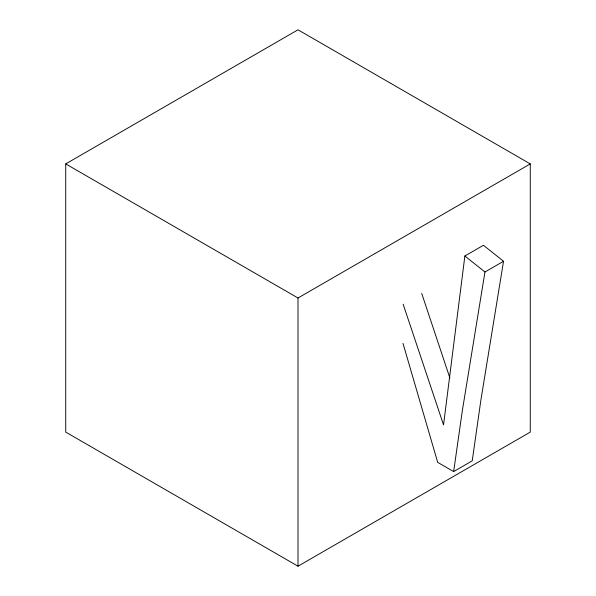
<?xml version="1.0" encoding="UTF-8"?>
<svg xmlns="http://www.w3.org/2000/svg" width="596" height="596" viewBox="0 0 596 596"><rect width="100%" height="100%" fill="white"/><g stroke="black" fill="none" stroke-linecap="round" stroke-linejoin="round"><path stroke-width="0.89" d="M402.993 343.363L437.702 462.369L453.653 471.578L472.233 460.85L480.853 400.318L503.538 261.272L483.453 245.276L464.873 256.004L443.543 424.903L403.142 304.198M453.653 471.578L462.272 411.046L484.958 272L503.538 261.272M65.731 163.9L298 29.8L530.269 163.9L530.269 432.1L298 566.2L65.731 432.1L65.731 163.9L298 298L530.269 163.9M464.873 256.004L484.958 272M421.722 293.47L449.876 377.961M298 298L298 566.2"/></g></svg>
